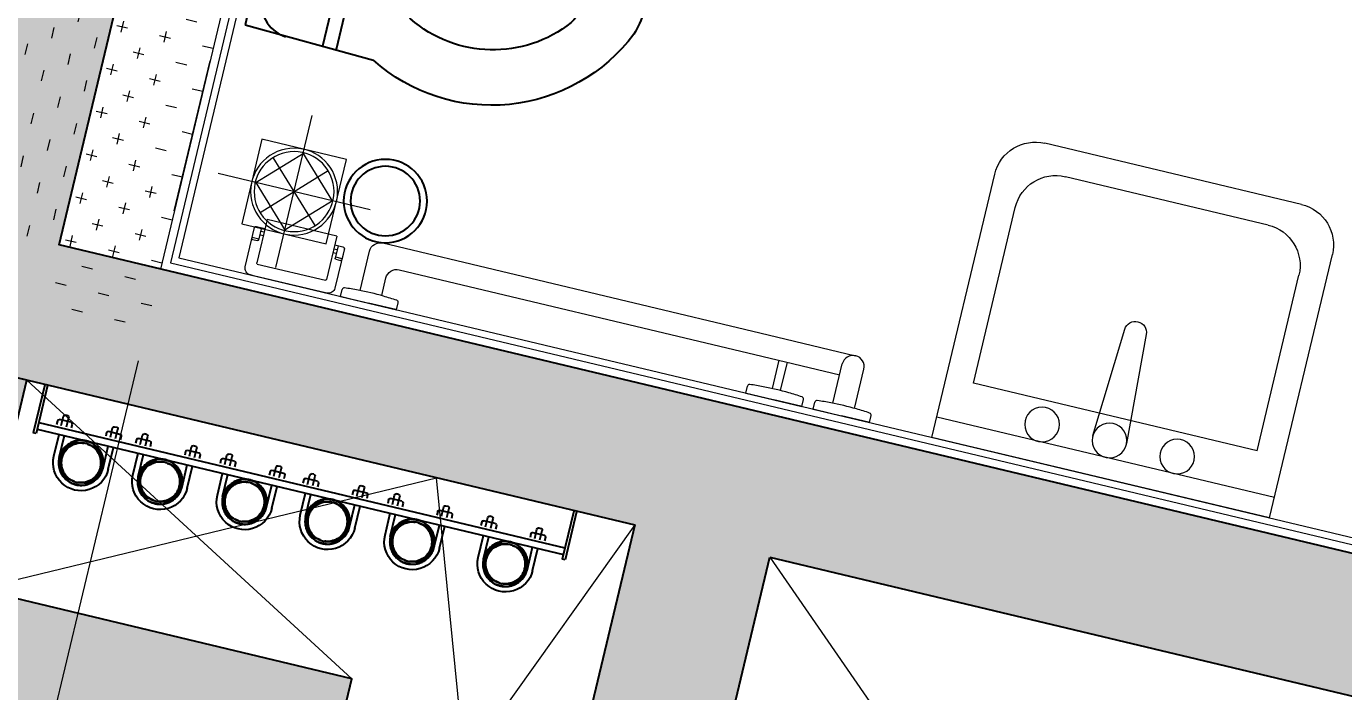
# Model space of a CAD drawing. Header units: millimetres. Extents: x 783817721 to 783927949, y 1443754877 to 1443839643.
# Drawn here: x 783836880 to 783838777, y 1443809832 to 1443810791 of the extents above; entities that cross this region are included whole.
import ezdxf

# ---------------------------------------------------------------- set-up
doc = ezdxf.new("R2010")
doc.units = ezdxf.units.MM
doc.header["$LTSCALE"] = 700
doc.header["$PDMODE"] = 32
doc.header["$PDSIZE"] = 0.35
doc.linetypes.add('CENTER2', pattern=[28.575000000000003, 19.05, -3.175, 3.175, -3.175])
doc.linetypes.add('HIDDEN', pattern=[9.524999999999999, 6.35, -3.175])
doc.layers.get('0').update_dxf_attribs({"linetype": 'CONTINUOUS'})
doc.layers.get('Defpoints').update_dxf_attribs({"linetype": 'CONTINUOUS'})
for name, color, linetype in [('A-COL', 31, 'CONTINUOUS'), ('A-DIM-GRID', 3, 'CONTINUOUS'), ('A-FLOR SUNK', 250, 'CONTINUOUS'), ('A-SERVICE', 254, 'HIDDEN'), ('A-SILL', 2, 'CONTINUOUS'), ('A-Title', 2, 'CONTINUOUS'), ('N-FIT', 9, 'CONTINUOUS'), ('PL-CLAMP', 31, 'CONTINUOUS')]:
    doc.layers.add(name, color=color, linetype=linetype)
for name, color, linetype, lineweight in [('A-CUTOUT BELOW', 8, 'HIDDEN', 5), ('A-GRID', 31, 'CENTER2', 5), ('A-INT-FIXTURE', 250, 'CONTINUOUS', 9)]:
    doc.layers.add(name, color=color, linetype=linetype, lineweight=lineweight)
doc.styles.add('ROMANS', font='romans.shx')
doc.dimstyles.new('A-DIM-GRID-100', dxfattribs={"dimscale": 100, "dimtxt": 3, "dimasz": 2.25, "dimexe": 0.18, "dimexo": 0, "dimgap": 0.75, "dimtad": 1, "dimdec": 0, "dimzin": 0, "dimdsep": 46, "dimtxsty": 'ROMANS', "dimblk": 'AR-DIM-ARROW', "dimcen": 2, "dimclrd": 256, "dimclre": 8, "dimclrt": 7, "dimaunit": 1, "dimadec": 0, "dimazin": 0, "dimtfac": 1, "dimtdec": 0, "dimtix": 1, "dimtofl": 0, "dimtmove": 2, "dimatfit": 3, "dimldrblk": 'AR-LED-ARROW', "dimfxl": 0.18, "dimtolj": 1, "dimtzin": 0, "dimlwd": -1, "dimlwe": -1, "dimarcsym": 0})

# ---------------------------------------------------------------- blocks, each defined once
blk = doc.blocks.new('FLR TRAP 5')
for p, q in [((-1.45448e-11, 112.5000000000145), (-1.45448e-11, -112.4999999999854)), ((-62.50000000001454, 62.50000000001454), (62.49999999998546, 62.50000000001454)), ((-62.50000000001454, -62.49999999998546), (-62.50000000001454, 62.50000000001454)), ((1.007608666419407, 57.57615116132364), (-57.57615116129453, -1.0076086663612)), ((-1.007608666332082, 57.57615116132364), (57.57615116132365, -1.0076086663612)), ((62.49999999998546, 62.50000000001454), (62.49999999998546, -62.49999999998546)), ((40.71872086507211, 40.71872086507209), (-40.71872086510119, -40.718720865043)), ((-40.71872086510119, 40.71872086507209), (40.71872086507211, -40.718720865043)), ((112.4999999999854, 1.45448e-11), (-112.5000000000145, -1.4559e-11)), ((-57.57615116129453, 1.007608666419393), (1.007608666419407, -57.57615116129455)), ((57.57615116132365, 1.007608666419393), (-1.007608666332082, -57.57615116129455)), ((62.49999999998546, -62.49999999998546), (-62.50000000001454, -62.49999999998546))]:
    blk.add_line(p, q)
for radius in [62.58496728986274, 57.58496728986274]:
    blk.add_circle((-1.45448e-11, 1.45448e-11), radius)
blk = doc.blocks.new('TPH 1 P')
for p, q in [((54.08000094297849, 0.0002394931115077), (-54.08000094297849, -0.0002394931115077)), ((-68.82904856504858, -9.833032253624763), (-68.82879247481281, -67.66083062279074)), ((-54.08000094297849, -0.0002394931115077), (-58.99636466504118, -0.0002612652214111)), ((-54.07963218413164, -83.2697650886447), (-54.07991766879961, -18.8044008182668)), ((-52.85083218129687, -17.57530444472365), (47.93462412151171, -17.57485811658705)), ((49.16400597975195, -83.26930787445315), (49.16372049506939, -18.80394360413345)), ((63.91303079444447, -68.28637623668043), (63.9127719313785, -9.832444406862463)), ((-68.82885506959967, -53.5262849218169), (-58.99612762540157, -53.5262413775971)), ((-67.59977774663814, -50.45355215251482), (-60.22523216350048, -50.45351949434995)), ((-58.99605414455976, -70.11896893966048), (-58.99613578994276, -51.68260498183816)), ((54.08031146346371, -70.11846818130732), (54.08022981808068, -51.68210422348501)), ((54.08023798262188, -53.52574061924395), (63.91296542681999, -53.52569707502414)), ((55.30931530558341, -50.45300784994186), (62.68386088872109, -50.452975191777)), ((63.91303079444091, -68.28637623668432), (63.91295726227879, -51.68206067926518)), ((-66.37059972769742, -70.11900159782533), (-54.07969042248254, -70.11894716755057)), ((-54.0797388112241, -59.19227457671229), (-58.99610253330133, -59.19229634882221)), ((-54.07971551459734, -64.45289219632548), (-58.99607923666002, -64.45291396843538)), ((49.16389935265947, -59.19181736257892), (54.08026307472215, -59.19179559046903)), ((49.16392264928624, -64.45243498219213), (54.0802863713489, -64.45241321008221)), ((49.16394774138648, -70.11848995341721), (61.45485704659328, -70.11843552314247)), ((49.16400597975195, -83.26930787445315), (-54.07963218413164, -83.2697650886447))]:
    blk.add_line(p, q)
for centre, radius, start, end in [((54.08004448718061, -9.83248795106715), 9.832727444275072, 0.0002537341905495, 90.00025373419057), ((-58.99632112083594, -9.8329887094049), 9.832727444275072, 90.00025373419057, 180.0002537341905), ((-52.85082673826938, -18.80439537521016), 1.229090930534384, 90.00025373419057, 180.0002537341905), ((47.93462956453917, -18.80394904713179), 1.229090930534384, 0.0002537341905495, 90.00025373419057), ((-67.59977230361066, -51.6826430830013), 1.229090930534384, 90.00025373419057, 180.0002537341905), ((-60.225226720473, -51.68261042483648), 1.229090930534384, 0.0002537341905495, 90.00025373419057), ((55.30932074861089, -51.68209878042839), 1.229090930534384, 90.00025373419057, 180.0002537341905), ((62.68386633174856, -51.68206612226353), 1.229090930534384, 0.0002537341905495, 90.00025373419057), ((-66.37061061375239, -67.66081973673573), 2.458181861068768, 180.0002537341905, 270.0002537341906), ((61.45484616053835, -67.6602536620978), 2.458181861068768, 270.0002537341906, 0.0002537341905495)]:
    blk.add_arc(centre, radius, start, end)
blk = doc.blocks.new('bia')
at = {"layer": 'N-FIT'}
for radius in [60.0760000024455, 50.0760000024455]:
    blk.add_circle((-13644341.22740025, -3898555.232979853, -1.11760232471e-05), radius, dxfattribs=at)
blk = doc.blocks.new('A$C5C4020F2')
for p, q in [((0.4999999769497663, 0.4399999885354191), (-2.305023372173309e-08, 0.4399999885354191)), ((-2.305023372173309e-08, 0.4399999885354191), (-2.305023372173309e-08, 0.04999998887069523)), ((0.4999999769497663, 0.4399999885354191), (0.4999999771825969, 0.04999998933635652)), ((0.4999999769497663, 0.4099999886238948), (-2.281740307807922e-08, 0.4099999885656871)), ((0.2250393715221435, 0.3835970719810575), (0.2340058374684304, 0.2240662515978329)), ((0.2659941166639328, 0.2240662515978329), (0.2749605823773891, 0.3835970720974728)), ((0.03999997675418854, 0.3499999885098077), (0.03999997698701918, 0.08999998873332515)), ((0.459999977145344, 0.3499999885680154), (0.03999997675418854, 0.3499999885098077)), ((0.459999977145344, 0.3499999885680154), (0.459999977145344, 0.0899999892571941)), ((0.3999999770894647, 0.02999998879386112), (0.09999997704289854, 0.02999998873565346)), ((0.4399999768938869, -0.01000001124339178), (0.05999997723847628, -0.01000001118518412))]:
    blk.add_line(p, q)
for centre in [(0.1499999770894647, 0.384999988542404), (0.2499999771825969, 0.3849999886006117), (0.3499999770428985, 0.384999988542404)]:
    blk.add_circle(centre, 0.025)
for centre, radius, start, end in [((0.2499999771825969, 0.224965205823537), 0.01601938277101037, 183.2169383673981, 356.7830616326019), ((0.09999997704289854, 0.08999998884974048), 0.06, 180, 270), ((0.3999999770894647, 0.08999998873332515), 0.06, 270, 0), ((0.05999997700564563, 0.04999998869607225), 0.06, 180, 270), ((0.4399999771267176, 0.04999998881248757), 0.06, 270, 0)]:
    blk.add_arc(centre, radius, start, end)
blk = doc.blocks.new('A$C2A3E6FD7')
at = {"layer": 'N-FIT'}
for p, q in [((16.45951801538467, 473.8377225399017), (208.2607602477074, 480.4215734004974)), ((132.1859124302864, 477.6385636329651), (132.1859124898911, 167.1797380447388)), ((152.1859125494957, 477.6385636329651), (152.1859124302864, 167.1797385215759)), ((16.45951801538467, 473.8377225399017), (16.45951795578003, 170.9805796146393)), ((13.16759252548218, 424.4588403701782), (16.45951807498932, 427.7507660388947)), ((29.62721991539001, 424.4588403701782), (29.62721991539001, 220.3594615459442)), ((13.16759258508682, 398.1234366893768), (16.45951807498932, 394.8315110206604)), ((13.16759252548218, 246.6948652267456), (16.45951795578003, 249.9867906570435)), ((13.16759258508682, 220.3594615459442), (16.45951801538467, 217.0675361156464)), ((16.45951795578003, 170.9805796146393), (208.2607602477074, 164.3967287540436))]:
    blk.add_line(p, q, dxfattribs=at)
blk.add_lwpolyline([(208.2607602477074, 480.4215734004974, -0.4398950549794295), (564.0762023925781, 356.7621836662292, -0.1771558750874964), (564.0762023925781, 288.0561184883118, -0.4398950549533925), (208.2607602477074, 164.3967287540436)], format="xyb", dxfattribs=at)
for points in [[(13.16759258508682, 398.1234366893768), (-0.0001093745231628418, 398.1234364509583), (-0.0001093149185180664, 424.4588403701782), (13.16759252548218, 424.4588403701782), (13.16759258508682, 398.1234366893768)], [(13.16759252548218, 246.6948652267456), (-0.0001091957092285156, 246.6948652267456), (-0.0001093149185180664, 220.3594617843628), (13.16759258508682, 220.3594615459442), (13.16759252548218, 246.6948652267456)]]:
    blk.add_lwpolyline(points, dxfattribs=at)
blk.add_lwpolyline([(246.3563897013664, 410.1342914104462, -0.3627346593075068), (472.7020581960678, 361.4499957561493, -0.3047643552402808), (472.7020581364632, 283.3683061599731, -0.3627346594039966), (246.3563896417618, 234.6840102672577, -0.4758569126885911)], format="xyb", close=True, dxfattribs=at)
blk.add_lwpolyline([(16.45951801538467, 297.224732875824), (1.546336233615875, 297.224732875824), (1.546336233615875, 347.593569278717), (16.45951801538467, 347.5935690402985)], close=True, dxfattribs=at)
for centre, start, end in [((82.55343532562256, 424.4588403701782), 95.63111658381072, 180), ((82.55343532562256, 220.3594615459442), 180, 264.3688868143386)]:
    blk.add_arc(centre, 52.92621545116766, start, end, dxfattribs=at)
blk = doc.blocks.new('125')
at = {"layer": 'A-INT-FIXTURE'}
h = blk.add_hatch(dxfattribs=at)
h.set_pattern_fill('CROSS', color=256, scale=4.999999999999986, angle=-76.58260267792814)
h.set_pattern_definition([(270.0000003641322, (252730.5576705337, 201060.6250221729), (31.75000020178097, -31.74999979821891), [15.87499999999999, -47.6249999999999]), (3.641323419277758e-07, (252722.6201682687, 201052.687520504), (31.74999979821891, 31.75000020178097), [15.87499999999996, -47.62499999999985])])
h.paths.add_polyline_path([(278215.2132004499, -2226.246156930923), (278215.2132014036, -3926.243677854538), (278065.2131637335, -3926.243676424026), (278065.2131616473, -2226.246157169342)])
for p, q in [((279202.1263828278, -3889.402178049088), (279202.1263830662, -3831.234443902969)), ((279234.1263830662, -3889.43244934082), (279234.1263831258, -3831.234444141388)), ((279112.1297927499, -3847.243715763092), (279112.1297923923, -3889.160625457764)), ((279124.1297924519, -3847.243716001511), (279124.1297923326, -3889.171971797943)), ((278476.6263862252, -3904.243717193604), (278476.6263866425, -3893.938914060593)), ((278476.6263862252, -3904.243717193604), (278476.6263866425, -3893.938914060593)), ((278476.6263862252, -3904.243717193604), (278559.6263798475, -3904.243719100952)), ((278477.8916298747, -3904.243717670441), (278518.1263834238, -3904.243719100952)), ((278558.361136198, -3904.243717908859), (278518.1263834238, -3904.243719100952)), ((278559.6263798475, -3904.243719100952), (278559.6263800263, -3893.938913822174)), ((278559.6263798475, -3904.243719100952), (278559.6263800263, -3893.938913822174)), ((279076.6297961473, -3904.243716955185), (279076.6297954321, -3893.938913106918)), ((279076.6297961473, -3904.243716955185), (279076.6297954321, -3893.938913106918)), ((279076.6297961473, -3904.243716955185), (279159.6297883391, -3904.243716478348)), ((279077.8950397968, -3904.243717193604), (279118.1297926307, -3904.243716716766)), ((279158.3645455241, -3904.243716955185), (279118.1297926307, -3904.243716716766)), ((279159.6297883391, -3904.243716478348), (279159.6297890544, -3893.938912630081)), ((279159.6297883391, -3904.243716478348), (279159.6297890544, -3893.938912630081)), ((279176.626386404, -3904.243717193604), (279176.6263863444, -3893.938912153244)), ((279176.626386404, -3904.243717193604), (279176.6263863444, -3893.938912153244)), ((279176.626386404, -3904.243717193604), (279259.6263793707, -3904.243717432022)), ((279177.8916299343, -3904.243715524673), (279218.1263824105, -3904.243716955185)), ((279258.3611358404, -3904.243715524673), (279218.1263824105, -3904.243716955185)), ((279259.6263793707, -3904.243717432022), (279259.6263794303, -3893.938911914825)), ((279259.6263793707, -3904.243717432022), (279259.6263794303, -3893.938911914825))]:
    blk.add_line(p, q, dxfattribs=at)
blk.add_lwpolyline([(278215.2132004499, -2226.246156930923), (278215.2132014036, -3926.243677854538), (278065.2131637335, -3926.243676424026), (278065.2131616473, -2226.246157169342)], close=True, dxfattribs=at)
for points in [[(280253.4196225405, -2325.771245718002), (280253.4196223021, -2238.243692398071), (278227.2132008672, -2238.246142625809), (278227.2132022977, -3914.243677139282), (280253.4196839929, -3914.243599176407), (280253.4196642637, -3426.246070384979)], [(280243.4196224213, -2325.771246194839), (280243.4196223617, -2248.243705272675), (278237.2132006884, -2248.24613070488), (278237.2132020593, -3904.243676185608), (280243.4196839333, -3904.243598937988), (280243.4196645021, -3426.246072769165)]]:
    blk.add_lwpolyline(points, dxfattribs=at)
for points in [[(278502.1263836026, -3889.402180194855), (278502.1263846755, -3831.233200311661, -0.4142158446849772), (278518.1265097857, -3815.233200311661), (279076.2571491003, -3815.237537145615), (279217.9152034521, -3815.235844373703)], [(278534.1263836622, -3889.432453155518), (278534.1263843775, -3863.232881546021, -0.4142161577987415), (278550.1265256405, -3847.232881546021), (279076.2569000721, -3847.237537145615), (279202.1263827085, -3847.236278533936)]]:
    blk.add_lwpolyline(points, format="xyb", dxfattribs=at)
for centre, radius, start, end in [((279218.1263825297, -3831.234442949295), 16.00000000000002, 0, 180), ((278479.6629719138, -3893.938914299011), 3.036585120393728, 95.2896922833966, 180), ((278479.6629719138, -3893.938914299011), 3.036585120393728, 95.2896922833966, 180), ((278518.1263830066, -4309.374782562256), 420.2492342527931, 92.59265437783415, 95.2896922833966), ((278518.1263830066, -4309.374782562256), 420.2492342527931, 92.59265437783415, 95.2896922833966), ((278517.7119525075, -4327.51199555397), 438.3869532006069, 87.47983784196329, 92.43110192096366), ((278522.6020402312, -4254.206819057465), 364.9041398707064, 84.61148345460839, 87.7405580996022), ((278556.5897948146, -3893.938913822174), 3.036585120393728, 0, 84.71032131880567), ((278556.5897948146, -3893.938913822174), 3.036585120393728, 0, 84.71032131880567), ((279079.6663805842, -3893.938912630081), 3.036585120393728, 95.2896922833966, 180), ((279079.6663805842, -3893.938912630081), 3.036585120393728, 95.2896922833966, 180), ((279118.1297920942, -4309.374781131744), 420.2492342527931, 92.59265437783415, 95.2896922833966), ((279118.1297920942, -4309.374781131744), 420.2492342527931, 92.59265437783415, 95.2896922833966), ((279117.7153609991, -4327.511994600296), 438.3869532006069, 87.47983784196329, 92.43110192096366), ((279122.6054496169, -4254.206817865372), 364.9041398707064, 84.61148345460839, 87.7405580996022), ((279156.5932038426, -3893.938912153244), 3.036585120393728, 0, 84.71032131880567), ((279156.5932038426, -3893.938912153244), 3.036585120393728, 0, 84.71032131880567), ((279179.6629713774, -3893.938912630081), 3.036585120393728, 95.2896922833966, 180), ((279179.6629713774, -3893.938912630081), 3.036585120393728, 95.2896922833966, 180), ((279218.1263828874, -4309.374779939651), 420.2492342527931, 92.59265437783415, 95.2896922833966), ((279218.1263828874, -4309.374779939651), 420.2492342527931, 92.59265437783415, 95.2896922833966), ((279217.7119516134, -4327.511994123459), 438.3869532006069, 87.47983784196329, 92.43110192096366), ((279222.6020402312, -4254.206817388535), 364.9041398707064, 84.61148345460839, 87.7405580996022), ((279256.5897946954, -3893.938913822174), 3.036585120393728, 0, 84.71032131880567), ((279256.5897946954, -3893.938913822174), 3.036585120393728, 0, 84.71032131880567)]:
    blk.add_arc(centre, radius, start, end, dxfattribs=at)
blk.add_blockref('A$C2A3E6FD7', (278235.6668653488, -3726.652892351151), dxfattribs=at)
at = {"layer": 'A-INT-FIXTURE', "xscale": -1000.000000000001, "yscale": 1000.000000000002, "zscale": 999.999999999999, "rotation": 180.0000000465622}
blk.add_blockref('A$C5C4020F2', (279352.1259203553, -3464.24372959137), dxfattribs=at)
at = {"layer": 'A-INT-FIXTURE', "xscale": -1}
for name, p, rotation in [('FLR TRAP 5', (278376.6194860339, -3772.848013162613, -3.615503378466571e-05), 179.9999999999996), ('bia', (4177062.817933142, 13640585.57899666, 1.117602324707687e-05), 270.0000000465624)]:
    blk.add_blockref(name, p, dxfattribs=dict(at, rotation=rotation))
at = {"layer": 'A-INT-FIXTURE', "extrusion": (3.851889276133244e-34, 1.540743955509789e-33, -1), "zscale": -0.9999999999999996, "rotation": 180.0016780717944}
blk.add_blockref('TPH 1 P', (-278402.1382974386, -3904.243711233139), dxfattribs=at)
blk = doc.blocks.new('col-2 -15')
at = {"layer": 'A-COL', "ltscale": 0.1}
h = blk.add_hatch(color=250, dxfattribs=at)
h.dxf.hatch_style = 1
h.paths.add_polyline_path([(10850.40703094006, 21099.8903067112), (9649.999994933605, 21099.89030504227), (9649.99999409914, 22000.00000023842), (10849.99999386072, 22000.00000071526), (10849.99999350309, 22200.00000095367), (8549.999993562698, 22200), (8549.999993562698, 22550), (8349.999993503094, 22549.99999976158), (8349.999993383884, 21999.99999976158), (9449.99999397993, 22000), (9449.999994039536, 22000.00000023842), (9449.999993741512, 22000.00000047684), (9449.999995350838, 19549.99999904633), (9649.999996066093, 19550.00000095367), (9649.99999499321, 20899.89030623436), (10850.40703111887, 20899.89030575752)])
blk.add_line((9649.999994933605, 21099.89030504227), (9649.99999409914, 22000.00000023842), dxfattribs=at)
for points in [[(9649.99999409914, 22000.00000023842), (10849.99999386072, 22000.00000071526), (10849.99999350309, 22200.00000095367), (8549.999993562698, 22200), (8549.999993562698, 22550), (8349.999993503094, 22549.99999976158), (8349.999993383884, 21999.99999976158), (9449.99999397993, 22000)], [(9449.999994039536, 22000.00000023842), (9449.999993741512, 22000.00000047684), (9449.999995350838, 19549.99999904633), (9649.999995946884, 19550.00000095367)], [(9449.999994039536, 22000.00000023842), (9449.999995529652, 19549.99999880791), (9649.999996125698, 19550.00000071526)]]:
    blk.add_lwpolyline(points, dxfattribs=at)
at = {"layer": 'A-GRID', "color": 1, "ltscale": 0.1}
blk.add_line((8699.999999940395, -5272.462513685226), (8700.000000536442, 48139.09744930267), dxfattribs=at)
blk = doc.blocks.new('AR-DIM-ARROW')
for p, q in [((0, -0.5), (0, 0.5)), ((-1, 0), (0, 0))]:
    blk.add_line(p, q)
at = {"color": 6}
blk.add_line((-0.3535533905933335, -0.3535533905933335), (0.3535533905933335, 0.3535533905933335), dxfattribs=at)
blk = doc.blocks.new('*D98')
at = {"layer": 'A-DIM-GRID', "color": 8, "transparency": 16777216}
for p, q in [((783842163.9411302, 1443831689.779889), (783830343.2802594, 1443834509.65203)), ((783832014.7721014, 1443788259.414753), (783819994.1495955, 1443791126.988647))]:
    blk.add_line(p, q, dxfattribs=at)
at = {"layer": 'A-DIM-GRID', "transparency": 16777216}
blk.add_line((783830308.5792177, 1443834286.616522), (783820063.8680339, 1443791341.670597), dxfattribs=at)
at = {"layer": 'Defpoints', "color": 0, "transparency": 16777216}
for p in [(783842163.9411302, 1443831689.779889), (783820011.6582937, 1443791122.811868), (783832014.7721014, 1443788259.414753)]:
    blk.add_point(p, dxfattribs=at)
at = {"layer": 'A-DIM-GRID', "transparency": 16777216, "xscale": 225, "yscale": 225, "zscale": 225}
for p, rotation in [((783830360.7889577, 1443834505.475251), 76.58260137386257), ((783820011.6582937, 1443791122.811868), 256.5826013738626)]:
    blk.add_blockref('AR-DIM-ARROW', p, dxfattribs=dict(at, rotation=rotation))
at = {"layer": 'A-DIM-GRID', "color": 7, "transparency": 16777216, "insert": (783824967.3648973, 1443812866.3533), "char_height": 300, "attachment_point": 5, "rotation": 76.5826013738626, "style": 'ROMANS'}
blk.add_mtext('\\A1;44600', dxfattribs=at)
blk = doc.blocks.new('AR-LED-ARROW')
for p, q in [((-0.3535533905933335, 0.3535533905933335), (-0.3818376618407981, 0.3252691193458723)), ((0, 0), (-0.3535533905933335, 0.3535533905933335)), ((0, 0), (-0.3818376618407981, 0.3252691193458723)), ((0, 0), (-1, 0)), ((0, 0), (-0.3818376618407981, -0.3252691193458723)), ((0, 0), (-0.3535533905933335, -0.3535533905933335)), ((-0.3535533905933335, -0.3535533905933335), (-0.3818376618407981, -0.3252691193458723))]:
    blk.add_line(p, q)
blk = doc.blocks.new('*D99')
at = {"layer": 'A-DIM-GRID', "color": 8, "transparency": 16777216}
for p, q in [((783830850.3232619, 1443824219.385974), (783834035.6101902, 1443837571.835761)), ((783922822.1838353, 1443802938.892019), (783925858.5459169, 1443815667.061613))]:
    blk.add_line(p, q, dxfattribs=at)
at = {"layer": 'A-DIM-GRID', "transparency": 16777216}
blk.add_line((783834250.2921414, 1443837502.117328), (783925635.5104083, 1443815701.762649), dxfattribs=at)
at = {"layer": 'Defpoints', "color": 0, "transparency": 16777216}
for p in [(783830850.3232619, 1443824219.385974), (783925854.3691382, 1443815649.552914), (783922822.1838353, 1443802938.892019)]:
    blk.add_point(p, dxfattribs=at)
at = {"layer": 'A-DIM-GRID', "transparency": 16777216, "xscale": 225, "yscale": 225, "zscale": 225}
for p, rotation in [((783834031.4334115, 1443837554.327062), 166.5826029587621), ((783925854.3691382, 1443815649.552914), 346.5826029587622)]:
    blk.add_blockref('AR-DIM-ARROW', p, dxfattribs=dict(at, rotation=rotation))
at = {"layer": 'A-DIM-GRID', "color": 7, "transparency": 16777216, "insert": (783879995.1110089, 1443826820.798718), "char_height": 300, "attachment_point": 5, "rotation": 346.5826029587621, "style": 'ROMANS'}
blk.add_mtext('\\A1;94400', dxfattribs=at)
blk = doc.blocks.new('*U452')
at = {"color": 250, "linetype": 'Continuous'}
for p, q in [((-21.65063509414529, 12.5), (-20.0252404226787, 14.82130416022426)), ((-20.0252404226787, 14.82130416022426), (-19.15111107750878, 16.06969024216348)), ((-19.15111107750878, 16.06969024216348), (-17.66442231950698, 17.55637900016527)), ((-16.25819617838884, 14.82130416022426), (-18.01116370929047, 12.5)), ((-17.66442231950698, 17.55637900016527), (-16.0696902416978, 19.15111107797444)), ((-14.88878188071935, 16.06969024216348), (-16.25819617838884, 14.82130416022426)), ((-16.0696902416978, 19.15111107797444), (-15.29494660894008, 19.69359240981138)), ((-15.29494660894008, 19.69359240981138), (-13.20046510172812, 21.16016414980203)), ((-13.25796199987798, 17.55637900016527), (-14.88878188071935, 16.06969024216348)), ((-10.68238126020549, 19.15111107797444), (-13.25796199987798, 17.55637900016527)), ((-13.20046510172812, 21.16016414980203), (-12.49999999953433, 21.65063509461096)), ((-12.49999999953433, 21.65063509461096), (-11.95204248819774, 21.90615187849076)), ((-11.95204248819774, 21.90615187849076), (-8.550503582676045, 23.4923155196477)), ((-9.806243826618182, 19.69359240981138), (-10.68238126020549, 19.15111107797444)), ((-6.020585781120161, 21.16016414980203), (-9.806243826618182, 19.69359240981138)), ((-8.550503582676045, 23.4923155196477), (-4.341204441207588, 24.62019382530519)), ((-3.396797971211404, 21.65063509461096), (-6.020585781120161, 21.16016414980203)), ((-4.341204441207588, 24.62019382530519), (4.656675e-10, 25)), ((-2.029903907726982, 21.90615187849076), (-3.396797971211404, 21.65063509461096)), ((4.656675e-10, 25), (4.341204442138963, 24.62019382530519)), ((3.396797972142723, 21.65063509461096), (2.029903908658303, 21.90615187849076)), ((6.020585782051481, 21.16016414980203), (3.396797972142723, 21.65063509461096)), ((4.341204442138937, 24.62019382530519), (8.550503583607394, 23.4923155196477)), ((9.806243827549505, 19.69359240981138), (6.020585782051481, 21.16016414980203)), ((8.550503583607393, 23.4923155196477), (11.95204248912907, 21.90615187849076)), ((10.68238126113681, 19.15111107797444), (9.806243827549505, 19.69359240981138)), ((13.25796200080931, 17.55637900016527), (10.68238126113681, 19.15111107797444)), ((11.95204248912907, 21.90615187849076), (12.50000000046566, 21.65063509461096)), ((12.50000000046566, 21.65063509461096), (13.20046510265946, 21.16016414980203)), ((13.20046510265946, 21.16016414980203), (15.29494660987142, 19.69359240981138)), ((14.88878188165068, 16.06969024216348), (13.25796200080931, 17.55637900016527)), ((16.25819617932016, 14.82130416022426), (14.88878188165068, 16.06969024216348)), ((15.29494660987142, 19.69359240981138), (16.06969024262914, 19.15111107797444)), ((16.06969024262914, 19.15111107797444), (17.66442232043832, 17.55637900016527)), ((18.0111637102218, 12.5), (16.25819617932016, 14.82130416022426)), ((17.66442232043832, 17.55637900016527), (19.15111107844011, 16.06969024216348)), ((19.15111107844011, 16.06969024216348), (20.02524042361004, 14.82130416022426)), ((20.02524042361004, 14.82130416022426), (21.65063509507664, 12.5)), ((-24.99999999953434, -2.7e-15), (-24.64632800531362, 4.042489391964545)), ((-24.64632800531362, 4.042489391964545), (-24.62019382483952, 4.341204441673256)), ((-24.62019382483953, 4.341204441673256), (-23.65393896916322, 7.947316656117362)), ((-23.65393896916322, 7.947316656117362), (-23.49231551918203, 8.550503583141717)), ((-23.49231551918203, 8.550503583141717), (-22.07893514200895, 11.58150758330182)), ((-22.07893514200895, 11.58150758330182), (-21.65063509414529, 12.5)), ((-21.62540819258018, 4.042489391964545), (-21.99999999953433, -2.7e-15)), ((-21.54041643314533, 4.341204441673256), (-21.62540819258018, 4.042489391964545)), ((-20.51438904643017, 7.947316656117362), (-21.54041643314533, 4.341204441673256)), ((-20.21403764498838, 8.550503583141717), (-20.51438904643017, 7.947316656117362)), ((-18.70477698558585, 11.58150758330182), (-20.21403764498838, 8.550503583141717)), ((-18.01116370929047, 12.5), (-18.70477698558585, 11.58150758330182)), ((18.70477698651718, 11.58150758330182), (18.0111637102218, 12.5)), ((20.21403764591971, 8.550503583141717), (18.70477698651718, 11.58150758330182)), ((20.5143890473615, 7.947316656117362), (20.21403764591971, 8.550503583141717)), ((21.54041643407666, 4.341204441673256), (20.5143890473615, 7.947316656117362)), ((21.62540819351151, 4.042489391964545), (21.54041643407666, 4.341204441673256)), ((22.00000000046566, -2.7e-15), (21.62540819351151, 4.042489391964545)), ((21.65063509507664, 12.5), (22.07893514294028, 11.58150758330182)), ((22.07893514294028, 11.58150758330182), (23.49231552011337, 8.550503583141717)), ((23.49231552011337, 8.550503583141717), (23.65393897009456, 7.947316656117362)), ((23.65393897009456, 7.947316656117362), (24.62019382577086, 4.341204441673256)), ((24.62019382577086, 4.341204441673256), (24.64632800624496, 4.042489391964545)), ((24.64632800624496, 4.042489391964545), (25.00000000046566, -2.7e-15)), ((-24.64632800531364, -4.042489391964549), (-24.99999999953434, -2.7e-15)), ((-24.62019382483954, -4.341204441673265), (-24.64632800531364, -4.042489391964549)), ((-23.65393896916323, -7.947316656117367), (-24.62019382483954, -4.341204441673265)), ((-23.49231551918204, -8.550503583141722), (-23.65393896916323, -7.947316656117367)), ((-22.07893514200895, -11.58150758330183), (-23.49231551918204, -8.550503583141722)), ((-21.6506350941453, -12.5), (-22.07893514200895, -11.58150758330183)), ((-21.99999999953433, -2.7e-15), (-21.62540819258019, -4.042489391964549)), ((-20.02524042267872, -14.82130416022426), (-21.6506350941453, -12.5)), ((-21.62540819258019, -4.042489391964549), (-21.54041643314533, -4.341204441673265)), ((-21.54041643314533, -4.341204441673265), (-20.51438904643017, -7.947316656117367)), ((-20.51438904643017, -7.947316656117367), (-20.21403764498838, -8.550503583141722)), ((-20.21403764498838, -8.550503583141722), (-18.70477698558585, -11.58150758330183)), ((-18.70477698558585, -11.58150758330183), (-18.01116370929047, -12.5)), ((-18.01116370929047, -12.5), (-16.25819617838884, -14.82130416022426)), ((16.25819617932014, -14.82130416022426), (18.01116371022178, -12.5)), ((18.01116371022178, -12.5), (18.70477698651717, -11.58150758330183)), ((18.70477698651717, -11.58150758330183), (20.2140376459197, -8.550503583141722)), ((21.65063509507661, -12.5), (20.02524042361002, -14.82130416022426)), ((20.2140376459197, -8.550503583141722), (20.51438904736149, -7.947316656117367)), ((20.51438904736149, -7.947316656117367), (21.54041643407664, -4.341204441673265)), ((21.54041643407664, -4.341204441673265), (21.6254081935115, -4.042489391964549)), ((21.6254081935115, -4.042489391964549), (22.00000000046566, -2.7e-15)), ((22.07893514294026, -11.58150758330183), (21.65063509507661, -12.5)), ((23.49231552011335, -8.550503583141722), (22.07893514294026, -11.58150758330183)), ((23.65393897009453, -7.947316656117367), (23.49231552011335, -8.550503583141722)), ((24.62019382577084, -4.341204441673265), (23.65393897009453, -7.947316656117367)), ((24.64632800624494, -4.042489391964549), (24.62019382577084, -4.341204441673265)), ((25.00000000046566, -2.7e-15), (24.64632800624494, -4.042489391964549)), ((-19.15111107750879, -16.06969024216348), (-20.02524042267872, -14.82130416022426)), ((-17.664422319507, -17.55637900016527), (-19.15111107750879, -16.06969024216348)), ((-16.06969024169782, -19.15111107797444), (-17.664422319507, -17.55637900016527)), ((-16.25819617838884, -14.82130416022426), (-14.88878188071935, -16.06969024216348)), ((-15.29494660894011, -19.69359240981136), (-16.06969024169782, -19.15111107797444)), ((-13.20046510172814, -21.16016414980202), (-15.29494660894011, -19.69359240981136)), ((-14.88878188071935, -16.06969024216348), (-13.25796199987798, -17.55637900016527)), ((-13.25796199987798, -17.55637900016527), (-10.68238126020548, -19.15111107797444)), ((-12.49999999953434, -21.65063509461096), (-13.20046510172814, -21.16016414980202)), ((-11.95204248819776, -21.90615187849076), (-12.49999999953434, -21.65063509461096)), ((-8.550503582676061, -23.4923155196477), (-11.95204248819776, -21.90615187849076)), ((-10.68238126020548, -19.15111107797444), (-9.806243826618175, -19.69359240981136)), ((-9.806243826618175, -19.69359240981136), (-6.020585781120152, -21.16016414980202)), ((-4.341204441207601, -24.6201938253052), (-8.550503582676061, -23.4923155196477)), ((-6.020585781120152, -21.16016414980202), (-3.396797971211376, -21.65063509461096)), ((4.656551e-10, -25), (-4.341204441207601, -24.6201938253052)), ((-3.396797971211376, -21.65063509461096), (-2.029903907726974, -21.90615187849076)), ((4.341204442138871, -24.6201938253052), (4.656551e-10, -25)), ((2.02990390865831, -21.90615187849076), (3.396797972142703, -21.65063509461096)), ((3.396797972142703, -21.65063509461096), (6.020585782051473, -21.16016414980202)), ((8.550503583607357, -23.4923155196477), (4.341204442138899, -24.6201938253052)), ((6.020585782051481, -21.16016414980202), (9.806243827549501, -19.69359240981136)), ((11.95204248912907, -21.90615187849076), (8.550503583607362, -23.4923155196477)), ((9.806243827549501, -19.69359240981136), (10.6823812611368, -19.15111107797444)), ((10.6823812611368, -19.15111107797444), (13.25796200080929, -17.55637900016527)), ((12.50000000046565, -21.65063509461096), (11.95204248912907, -21.90615187849076)), ((13.20046510265945, -21.16016414980202), (12.50000000046565, -21.65063509461096)), ((15.29494660987141, -19.69359240981136), (13.20046510265945, -21.16016414980202)), ((13.2579620008093, -17.55637900016527), (14.88878188165067, -16.06969024216348)), ((14.88878188165067, -16.06969024216348), (16.25819617932014, -14.82130416022426)), ((16.06969024262912, -19.15111107797444), (15.29494660987141, -19.69359240981136)), ((17.6644223204383, -17.55637900016527), (16.06969024262912, -19.15111107797444)), ((19.15111107844009, -16.06969024216348), (17.6644223204383, -17.55637900016527)), ((20.02524042361002, -14.82130416022426), (19.15111107844009, -16.06969024216348))]:
    blk.add_line(p, q, dxfattribs=at)
at = {"color": 250, "linetype": 'Continuous', "extrusion": (0, 0, -1)}
for points in [[(20.0252404226787, 14.82130416022426), (18.01116370929047, 12.5), (21.65063509414529, 12.5)], [(19.15111107750878, 16.06969024216348), (16.25819617838884, 14.82130416022426), (20.0252404226787, 14.82130416022426)], [(20.0252404226787, 14.82130416022426), (16.25819617838884, 14.82130416022426), (18.01116370929047, 12.5)], [(17.66442231950698, 17.55637900016527), (14.88878188071935, 16.06969024216348), (19.15111107750878, 16.06969024216348)], [(19.15111107750878, 16.06969024216348), (14.88878188071935, 16.06969024216348), (16.25819617838884, 14.82130416022426)], [(16.0696902416978, 19.15111107797444), (13.25796199987798, 17.55637900016527), (17.66442231950698, 17.55637900016527)], [(17.66442231950698, 17.55637900016527), (13.25796199987798, 17.55637900016527), (14.88878188071935, 16.06969024216348)], [(15.29494660894008, 19.69359240981138), (10.68238126020549, 19.15111107797444), (16.0696902416978, 19.15111107797444)], [(16.0696902416978, 19.15111107797444), (10.68238126020549, 19.15111107797444), (13.25796199987798, 17.55637900016527)], [(13.20046510172812, 21.16016414980203), (9.806243826618182, 19.69359240981138), (15.29494660894008, 19.69359240981138)], [(15.29494660894008, 19.69359240981138), (9.806243826618182, 19.69359240981138), (10.68238126020549, 19.15111107797444)], [(12.49999999953433, 21.65063509461096), (6.020585781120161, 21.16016414980203), (13.20046510172812, 21.16016414980203)], [(13.20046510172812, 21.16016414980203), (6.020585781120161, 21.16016414980203), (9.806243826618182, 19.69359240981138)], [(11.95204248819774, 21.90615187849076), (3.396797971211404, 21.65063509461096), (12.49999999953433, 21.65063509461096)], [(12.49999999953433, 21.65063509461096), (3.396797971211404, 21.65063509461096), (6.020585781120161, 21.16016414980203)], [(8.550503582676045, 23.4923155196477), (-11.95204248912907, 21.90615187849076), (11.95204248819774, 21.90615187849076)], [(11.95204248819774, 21.90615187849076), (2.029903907726982, 21.90615187849076), (3.396797971211404, 21.65063509461096)], [(4.341204441207588, 24.62019382530519), (-8.550503583607394, 23.4923155196477), (8.550503582676045, 23.4923155196477)], [(8.550503582676045, 23.4923155196477), (-8.550503583607393, 23.4923155196477), (-11.95204248912907, 21.90615187849076)], [(-4.656675e-10, 25), (-4.341204442138963, 24.62019382530519), (4.341204441207588, 24.62019382530519)], [(4.341204441207588, 24.62019382530519), (-4.341204442138937, 24.62019382530519), (-8.550503583607394, 23.4923155196477)], [(-2.029903908658303, 21.90615187849076), (-12.50000000046566, 21.65063509461096), (-3.396797972142723, 21.65063509461096)], [(-2.029903908658303, 21.90615187849076), (-11.95204248912907, 21.90615187849076), (-12.50000000046566, 21.65063509461096)], [(-3.396797972142723, 21.65063509461096), (-13.20046510265946, 21.16016414980203), (-6.020585782051481, 21.16016414980203)], [(-3.396797972142723, 21.65063509461096), (-12.50000000046566, 21.65063509461096), (-13.20046510265946, 21.16016414980203)], [(-6.020585782051481, 21.16016414980203), (-15.29494660987142, 19.69359240981138), (-9.806243827549505, 19.69359240981138)], [(-6.020585782051481, 21.16016414980203), (-13.20046510265946, 21.16016414980203), (-15.29494660987142, 19.69359240981138)], [(-9.806243827549505, 19.69359240981138), (-16.06969024262914, 19.15111107797444), (-10.68238126113681, 19.15111107797444)], [(-9.806243827549505, 19.69359240981138), (-15.29494660987142, 19.69359240981138), (-16.06969024262914, 19.15111107797444)], [(-10.68238126113681, 19.15111107797444), (-17.66442232043832, 17.55637900016527), (-13.25796200080931, 17.55637900016527)], [(-10.68238126113681, 19.15111107797444), (-16.06969024262914, 19.15111107797444), (-17.66442232043832, 17.55637900016527)], [(-13.25796200080931, 17.55637900016527), (-19.15111107844011, 16.06969024216348), (-14.88878188165068, 16.06969024216348)], [(-13.25796200080931, 17.55637900016527), (-17.66442232043832, 17.55637900016527), (-19.15111107844011, 16.06969024216348)], [(-14.88878188165068, 16.06969024216348), (-20.02524042361004, 14.82130416022426), (-16.25819617932016, 14.82130416022426)], [(-14.88878188165068, 16.06969024216348), (-19.15111107844011, 16.06969024216348), (-20.02524042361004, 14.82130416022426)], [(-16.25819617932016, 14.82130416022426), (-21.65063509507664, 12.5), (-18.0111637102218, 12.5)], [(-16.25819617932016, 14.82130416022426), (-20.02524042361004, 14.82130416022426), (-21.65063509507664, 12.5)], [(24.64632800531362, 4.042489391964545), (21.99999999953433, -2.7e-15), (24.99999999953434, -2.7e-15)], [(24.62019382483952, 4.341204441673256), (21.62540819258018, 4.042489391964545), (24.64632800531362, 4.042489391964545)], [(24.64632800531362, 4.042489391964545), (21.62540819258018, 4.042489391964545), (21.99999999953433, -2.7e-15)], [(23.65393896916322, 7.947316656117362), (21.54041643314533, 4.341204441673256), (24.62019382483953, 4.341204441673256)], [(24.62019382483952, 4.341204441673256), (21.54041643314533, 4.341204441673256), (21.62540819258018, 4.042489391964545)], [(23.49231551918203, 8.550503583141717), (20.51438904643017, 7.947316656117362), (23.65393896916322, 7.947316656117362)], [(23.65393896916322, 7.947316656117362), (20.51438904643017, 7.947316656117362), (21.54041643314533, 4.341204441673256)], [(22.07893514200895, 11.58150758330182), (20.21403764498838, 8.550503583141717), (23.49231551918203, 8.550503583141717)], [(23.49231551918203, 8.550503583141717), (20.21403764498838, 8.550503583141717), (20.51438904643017, 7.947316656117362)], [(21.65063509414529, 12.5), (18.70477698558585, 11.58150758330182), (22.07893514200895, 11.58150758330182)], [(22.07893514200895, 11.58150758330182), (18.70477698558585, 11.58150758330182), (20.21403764498838, 8.550503583141717)], [(21.65063509414529, 12.5), (18.01116370929047, 12.5), (18.70477698558585, 11.58150758330182)], [(-18.0111637102218, 12.5), (-22.07893514294028, 11.58150758330182), (-18.70477698651718, 11.58150758330182)], [(-18.0111637102218, 12.5), (-21.65063509507664, 12.5), (-22.07893514294028, 11.58150758330182)], [(-18.70477698651718, 11.58150758330182), (-23.49231552011337, 8.550503583141717), (-20.21403764591971, 8.550503583141717)], [(-18.70477698651718, 11.58150758330182), (-22.07893514294028, 11.58150758330182), (-23.49231552011337, 8.550503583141717)], [(-20.21403764591971, 8.550503583141717), (-23.65393897009456, 7.947316656117362), (-20.5143890473615, 7.947316656117362)], [(-20.21403764591971, 8.550503583141717), (-23.49231552011337, 8.550503583141717), (-23.65393897009456, 7.947316656117362)], [(-20.5143890473615, 7.947316656117362), (-24.62019382577086, 4.341204441673256), (-21.54041643407666, 4.341204441673256)], [(-20.5143890473615, 7.947316656117362), (-23.65393897009456, 7.947316656117362), (-24.62019382577086, 4.341204441673256)], [(-21.54041643407666, 4.341204441673256), (-24.64632800624496, 4.042489391964545), (-21.62540819351151, 4.042489391964545)], [(-21.54041643407666, 4.341204441673256), (-24.62019382577086, 4.341204441673256), (-24.64632800624496, 4.042489391964545)], [(-21.62540819351151, 4.042489391964545), (-25.00000000046566, -2.7e-15), (-22.00000000046566, -2.7e-15)], [(-21.62540819351151, 4.042489391964545), (-24.64632800624496, 4.042489391964545), (-25.00000000046566, -2.7e-15)], [(24.99999999953434, -2.7e-15), (21.62540819258019, -4.042489391964549), (24.64632800531364, -4.042489391964549)], [(24.99999999953434, -2.7e-15), (21.99999999953433, -2.7e-15), (21.62540819258019, -4.042489391964549)], [(24.64632800531364, -4.042489391964549), (21.54041643314533, -4.341204441673265), (24.62019382483954, -4.341204441673265)], [(24.64632800531364, -4.042489391964549), (21.62540819258019, -4.042489391964549), (21.54041643314533, -4.341204441673265)], [(24.62019382483954, -4.341204441673265), (20.51438904643017, -7.947316656117367), (23.65393896916323, -7.947316656117367)], [(24.62019382483954, -4.341204441673265), (21.54041643314533, -4.341204441673265), (20.51438904643017, -7.947316656117367)], [(23.65393896916323, -7.947316656117367), (20.21403764498838, -8.550503583141722), (23.49231551918204, -8.550503583141722)], [(23.65393896916323, -7.947316656117367), (20.51438904643017, -7.947316656117367), (20.21403764498838, -8.550503583141722)], [(23.49231551918204, -8.550503583141722), (18.70477698558585, -11.58150758330183), (22.07893514200895, -11.58150758330183)], [(23.49231551918204, -8.550503583141722), (20.21403764498838, -8.550503583141722), (18.70477698558585, -11.58150758330183)], [(22.07893514200895, -11.58150758330183), (18.01116370929047, -12.5), (21.6506350941453, -12.5)], [(22.07893514200895, -11.58150758330183), (18.70477698558585, -11.58150758330183), (18.01116370929047, -12.5)], [(21.6506350941453, -12.5), (16.25819617838884, -14.82130416022426), (20.02524042267872, -14.82130416022426)], [(21.6506350941453, -12.5), (18.01116370929047, -12.5), (16.25819617838884, -14.82130416022426)], [(-18.01116371022178, -12.5), (-20.02524042361002, -14.82130416022426), (-16.25819617932014, -14.82130416022426)], [(-18.70477698651717, -11.58150758330183), (-21.65063509507661, -12.5), (-18.01116371022178, -12.5)], [(-18.01116371022178, -12.5), (-21.65063509507661, -12.5), (-20.02524042361002, -14.82130416022426)], [(-20.2140376459197, -8.550503583141722), (-22.07893514294026, -11.58150758330183), (-18.70477698651717, -11.58150758330183)], [(-18.70477698651717, -11.58150758330183), (-22.07893514294026, -11.58150758330183), (-21.65063509507661, -12.5)], [(-20.51438904736149, -7.947316656117367), (-23.49231552011335, -8.550503583141722), (-20.2140376459197, -8.550503583141722)], [(-20.2140376459197, -8.550503583141722), (-23.49231552011335, -8.550503583141722), (-22.07893514294026, -11.58150758330183)], [(-21.54041643407664, -4.341204441673265), (-23.65393897009453, -7.947316656117367), (-20.51438904736149, -7.947316656117367)], [(-20.51438904736149, -7.947316656117367), (-23.65393897009453, -7.947316656117367), (-23.49231552011335, -8.550503583141722)], [(-21.6254081935115, -4.042489391964549), (-24.62019382577084, -4.341204441673265), (-21.54041643407664, -4.341204441673265)], [(-21.54041643407664, -4.341204441673265), (-24.62019382577084, -4.341204441673265), (-23.65393897009453, -7.947316656117367)], [(-22.00000000046566, -2.7e-15), (-24.64632800624494, -4.042489391964549), (-21.6254081935115, -4.042489391964549)], [(-21.6254081935115, -4.042489391964549), (-24.64632800624494, -4.042489391964549), (-24.62019382577084, -4.341204441673265)], [(-22.00000000046566, -2.7e-15), (-25.00000000046566, -2.7e-15), (-24.64632800624494, -4.042489391964549)], [(20.02524042267872, -14.82130416022426), (14.88878188071935, -16.06969024216348), (19.15111107750879, -16.06969024216348)], [(20.02524042267872, -14.82130416022426), (16.25819617838884, -14.82130416022426), (14.88878188071935, -16.06969024216348)], [(19.15111107750879, -16.06969024216348), (13.25796199987798, -17.55637900016527), (17.664422319507, -17.55637900016527)], [(19.15111107750879, -16.06969024216348), (14.88878188071935, -16.06969024216348), (13.25796199987798, -17.55637900016527)], [(17.664422319507, -17.55637900016527), (10.68238126020548, -19.15111107797444), (16.06969024169782, -19.15111107797444)], [(17.664422319507, -17.55637900016527), (13.25796199987798, -17.55637900016527), (10.68238126020548, -19.15111107797444)], [(16.06969024169782, -19.15111107797444), (9.806243826618175, -19.69359240981136), (15.29494660894011, -19.69359240981136)], [(16.06969024169782, -19.15111107797444), (10.68238126020548, -19.15111107797444), (9.806243826618175, -19.69359240981136)], [(15.29494660894011, -19.69359240981136), (6.020585781120152, -21.16016414980202), (13.20046510172814, -21.16016414980202)], [(15.29494660894011, -19.69359240981136), (9.806243826618175, -19.69359240981136), (6.020585781120152, -21.16016414980202)], [(13.20046510172814, -21.16016414980202), (3.396797971211376, -21.65063509461096), (12.49999999953434, -21.65063509461096)], [(13.20046510172814, -21.16016414980202), (6.020585781120152, -21.16016414980202), (3.396797971211376, -21.65063509461096)], [(12.49999999953434, -21.65063509461096), (2.029903907726974, -21.90615187849076), (11.95204248819776, -21.90615187849076)], [(12.49999999953434, -21.65063509461096), (3.396797971211376, -21.65063509461096), (2.029903907726974, -21.90615187849076)], [(11.95204248819776, -21.90615187849076), (-8.550503583607362, -23.4923155196477), (8.550503582676061, -23.4923155196477)], [(11.95204248819776, -21.90615187849076), (-11.95204248912907, -21.90615187849076), (-8.550503583607362, -23.4923155196477)], [(8.550503582676061, -23.4923155196477), (-4.341204442138899, -24.6201938253052), (4.341204441207601, -24.6201938253052)], [(8.550503582676061, -23.4923155196477), (-8.550503583607357, -23.4923155196477), (-4.341204442138899, -24.6201938253052)], [(4.341204441207601, -24.6201938253052), (-4.341204442138871, -24.6201938253052), (-4.656551e-10, -25)], [(-3.396797972142703, -21.65063509461096), (-11.95204248912907, -21.90615187849076), (-2.02990390865831, -21.90615187849076)], [(-6.020585782051473, -21.16016414980202), (-12.50000000046565, -21.65063509461096), (-3.396797972142703, -21.65063509461096)], [(-3.396797972142703, -21.65063509461096), (-12.50000000046565, -21.65063509461096), (-11.95204248912907, -21.90615187849076)], [(-9.806243827549501, -19.69359240981136), (-13.20046510265945, -21.16016414980202), (-6.020585782051481, -21.16016414980202)], [(-6.020585782051473, -21.16016414980202), (-13.20046510265945, -21.16016414980202), (-12.50000000046565, -21.65063509461096)], [(-10.6823812611368, -19.15111107797444), (-15.29494660987141, -19.69359240981136), (-9.806243827549501, -19.69359240981136)], [(-9.806243827549501, -19.69359240981136), (-15.29494660987141, -19.69359240981136), (-13.20046510265945, -21.16016414980202)], [(-13.25796200080929, -17.55637900016527), (-16.06969024262912, -19.15111107797444), (-10.6823812611368, -19.15111107797444)], [(-10.6823812611368, -19.15111107797444), (-16.06969024262912, -19.15111107797444), (-15.29494660987141, -19.69359240981136)], [(-14.88878188165067, -16.06969024216348), (-17.6644223204383, -17.55637900016527), (-13.2579620008093, -17.55637900016527)], [(-13.25796200080929, -17.55637900016527), (-17.6644223204383, -17.55637900016527), (-16.06969024262912, -19.15111107797444)], [(-16.25819617932014, -14.82130416022426), (-19.15111107844009, -16.06969024216348), (-14.88878188165067, -16.06969024216348)], [(-14.88878188165067, -16.06969024216348), (-19.15111107844009, -16.06969024216348), (-17.6644223204383, -17.55637900016527)], [(-16.25819617932014, -14.82130416022426), (-20.02524042361002, -14.82130416022426), (-19.15111107844009, -16.06969024216348)]]:
    blk.add_solid(points, dxfattribs=at)
blk = doc.blocks.new('HWS')
at = {"linetype": 'ByBlock'}
for radius in [25, 22]:
    blk.add_circle((4.656613e-10, 0), radius, dxfattribs=at)
at = {"layer": 'PL-CLAMP', "linetype": 'Continuous'}
for p, q in [((-31.00000001539593, 34.99999994272366), (-31.00000001539593, 45.68196207418804)), ((-26.80000000595465, 47.48196208085572), (-29.2000000263215, 47.48196208085572)), ((-25.00000001688022, 34.99999994272366), (-25.00000001688022, 45.68196207418804)), ((25.00000001781155, 34.99999997473788), (25.00000001781155, 45.68196210618772)), ((26.80000000688597, 47.4819621128554), (29.20000002722373, 47.4819621128554)), ((31.00000001632725, 34.99999997473788), (31.00000001632725, 45.68196210618772)), ((-36.30854811004247, 39.19999996080878), (-36.30854811004247, 34.99999994272366)), ((-21.49145191130811, 40.99999996721453), (-34.50854812096805, 40.99999996721453)), ((-19.69145192220457, 39.19999996080878), (-19.69145192220457, 34.99999994272366)), ((19.6914519231359, 39.199999992823), (19.6914519231359, 34.99999997473788)), ((21.49145191223943, 40.99999999921418), (34.50854812189938, 40.99999999921418)), ((36.30854811097379, 39.199999992823), (36.30854811097379, 34.99999997473788)), ((-30.99999999953434, -2.91038e-11), (-30.99999999965076, 25.00000000090222)), ((-24.99999999953434, 0), (-24.99999999965075, 25.00000000093133)), ((25.00000000040746, 0), (25.00000000058208, 25.00000000093133)), ((31.00000000040746, -4.36557e-11), (31.00000000058208, 25.00000000088768))]:
    blk.add_line(p, q, dxfattribs=at)
for centre, radius, start, end in [((-29.20000002617598, 45.68196207444997), 1.80000000835396, 90, 180), ((-26.80000000580913, 45.68196207444997), 1.80000000835396, 0, 90), ((26.80000000674045, 45.68196210646418), 1.80000000835396, 90, 180), ((29.20000002710732, 45.68196210646418), 1.80000000835396, 0, 90), ((-34.50854812085163, 39.19999996080878), 1.80000000835396, 90, 180), ((-21.49145191116259, 39.19999996080878), 1.80000000835396, 0, 90), ((21.4914519120648, 39.199999992823), 1.80000000835396, 90, 180), ((34.50854812175385, 39.199999992823), 1.80000000835396, 0, 90), ((4.656613e-10, 4.656613e-10), 31.0000000000582, 180, 0)]:
    blk.add_arc(centre, radius, start, end, dxfattribs=at)
at = {"color": 250, "linetype": 'Continuous'}
blk.add_blockref('*U452', (0, 0), dxfattribs=at)
blk = doc.blocks.new('A$C7d5ec4e2')
at = {"layer": 'A-SERVICE'}
for p, q in [((-62623.24416648029, -2151.022472174616, -2.4106668127e-05), (-62623.24417226194, -2222.081217558833, -2.4106668127e-05)), ((-62623.24416648029, -2151.022472174616, -2.4106668127e-05), (-62623.24417226194, -2222.081217558833, -2.4106668127e-05)), ((-62623.24416648029, -2151.022472174616, -2.4106668127e-05), (-62623.24417238115, -2222.081217081995, -2.4106668127e-05)), ((-62623.24416648029, -2151.022472174616, -2.4106668127e-05), (-62623.24417238115, -2222.081217081995, -2.4106668127e-05)), ((-62619.24416558622, -2151.022474081965, -2.4106668127e-05), (-62619.24417244075, -2222.081217320414, -2.4106668127e-05)), ((-62619.24416558622, -2151.022474081965, -2.4106668127e-05), (-62619.24417244075, -2222.081217320414, -2.4106668127e-05)), ((-62619.24416570543, -2151.022473605128, -2.4106668127e-05), (-62619.24417244075, -2222.081217320414, -2.4106668127e-05)), ((-62619.24416570543, -2151.022473605128, -2.4106668127e-05), (-62619.24417244075, -2222.081217320414, -2.4106668127e-05)), ((-61840.06258325456, -2151.022471220942, -2.4106668127e-05), (-61840.06259070514, -2222.081216128321, -2.4106668127e-05)), ((-61840.06258325456, -2151.022471220942, -2.4106668127e-05), (-61840.06259070514, -2222.081216128321, -2.4106668127e-05)), ((-61840.06258337377, -2151.022471220942, -2.4106668127e-05), (-61840.06259070514, -2222.081216128321, -2.4106668127e-05)), ((-61840.06258337377, -2151.022471220942, -2.4106668127e-05), (-61840.06259070514, -2222.081216128321, -2.4106668127e-05)), ((-61836.06258265852, -2151.022472651453, -2.4106668127e-05), (-61836.06258945345, -2222.08121803567, -2.4106668127e-05)), ((-61836.06258265852, -2151.022472651453, -2.4106668127e-05), (-61836.06258945345, -2222.08121803567, -2.4106668127e-05)), ((-61836.06258265852, -2151.022472651453, -2.4106668127e-05), (-61836.06258945345, -2222.08121803567, -2.4106668127e-05)), ((-61836.06258265852, -2151.022472651453, -2.4106668127e-05), (-61836.06258945345, -2222.08121803567, -2.4106668127e-05)), ((-62619.24417077182, -2205.450062067957, -2.4106668127e-05), (-61840.06258903621, -2205.450093062373, -2.4106668127e-05)), ((-62619.24417077182, -2205.450062067957, -2.4106668127e-05), (-61840.06258903621, -2205.450093062373, -2.4106668127e-05)), ((-62619.24417184471, -2215.432750971766, -2.40992860509e-05), (-61840.06258981107, -2215.432781489344, -2.40992860509e-05)), ((-62619.24417196392, -2215.432750971766, -2.40992860509e-05), (-61840.06258981107, -2215.432781489344, -2.40992860509e-05)), ((-62619.24417112945, -2215.45006159112, -2.4106668127e-05), (-61840.06258855938, -2215.450094254466, -2.4106668127e-05)), ((-62619.24417154668, -2215.450061352702, -2.4106668127e-05), (-61840.06258855938, -2215.450094254466, -2.4106668127e-05))]:
    blk.add_line(p, q, dxfattribs=at)
at = {"layer": 'A-SERVICE', "elevation": -2.4106668127e-05}
for points in [[(-62619.24417291759, -2222.081216605158), (-62623.24417250036, -2222.081216605158)], [(-62619.24417291759, -2222.081216605158), (-62623.24417250036, -2222.081216605158)], [(-62619.24417291759, -2222.081216605158), (-62623.24417267917, -2222.081215889903)], [(-62619.24417291759, -2222.081216605158), (-62623.24417267917, -2222.081215889903)], [(-61836.06259034752, -2222.08121636674), (-61840.06259034752, -2222.081215413065)], [(-61836.06259034752, -2222.08121636674), (-61840.06259034752, -2222.081215413065)], [(-61836.06259034752, -2222.08121636674), (-61840.06259034752, -2222.081215413065)], [(-61836.06259034752, -2222.08121636674), (-61840.06259034752, -2222.081215413065)]]:
    blk.add_lwpolyline(points, dxfattribs=at)
at = {"layer": 'A-SERVICE', "xscale": -1.299999999999995, "yscale": 1.299999999999993}
for p, zscale, rotation in [((-62546.30476902603, -2247.950075896235, -2.41066682027e-05), 1.299999999999992, 359.9999998001533), ((-62546.30476902603, -2247.950075896235, -2.41066682027e-05), 1.299999999999992, 359.9999998001533), ((-62056.06948541282, -2247.950085909815, -2.41066682169e-05), 1.29999999999999, 359.9999999350076), ((-62056.06948541282, -2247.950085909815, -2.41066682169e-05), 1.29999999999999, 359.9999999350076), ((-61918.10624371647, -2247.950085671397, -2.41066682169e-05), 1.29999999999999, 359.9999999350076), ((-61918.10624371647, -2247.950085671397, -2.41066682169e-05), 1.29999999999999, 359.9999999350076)]:
    blk.add_blockref('HWS', p, dxfattribs=dict(at, zscale=zscale, rotation=rotation))
at = {"layer": 'A-SERVICE', "ltscale": 0.0025, "xscale": -1.299999999999995, "yscale": 1.299999999999993, "zscale": 1.299999999999992, "rotation": 359.9999998001533}
blk.add_blockref('HWS', (-62429.40707765697, -2247.950075896235, -2.41066685873e-05), dxfattribs=at)
blk.add_blockref('HWS', (-62429.40707765697, -2247.950075896235, -2.41066685873e-05), dxfattribs=at)
at = {"layer": 'A-SERVICE', "ltscale": 100, "yscale": 1.299999999999994, "zscale": 1.29999999999999}
for p, xscale, rotation in [((-62304.23375831722, -2247.950085909815, -2.41066682027e-05), -1.299999999999978, 359.9999977976041), ((-62304.23375849603, -2247.950085671397, -2.41066682027e-05), -1.299999999999978, 359.9999977976041), ((-62181.43375943779, -2247.9847145395, -2.41140504301e-05), -1.29999999999999, 359.9999978746366), ((-62181.43375943779, -2247.9847145395, -2.41140504301e-05), -1.29999999999999, 359.9999978746366)]:
    blk.add_blockref('HWS', p, dxfattribs=dict(at, xscale=xscale, rotation=rotation))
blk = doc.blocks.new('A$C3df1e9b8')
at = {"layer": 'A-Title'}
blk.add_blockref('A$C7d5ec4e2', (66974.99810868502, 3000.044127464294), dxfattribs=at)

msp = doc.modelspace()

# ---------------------------------------------------------------- hatches: boundary and pattern name
at = {"layer": 'A-FLOR SUNK', "linetype": 'ByBlock'}
h = msp.add_hatch(dxfattribs=at)
h.set_pattern_fill('ANGLE', color=256, scale=9.999999999999995, angle=3.776439897353565e-05)
h.set_pattern_definition([(346.5826406474884, (783862692.5984559, 1443770388.39089), (16.20817717493234, 67.94348749266554), [50.79999999999998, -19.04999999999999]), (76.58264064748836, (783862692.5984559, 1443770388.39089), (-67.94348749266554, 16.20817717493235), [50.79999999999998, -19.04999999999999])])
h.paths.add_polyline_path([(783835034.8633033, 1443809847.868378), (783837223.558924, 1443809325.750627), (783837348.8623953, 1443809851.012038), (783836808.7709827, 1443809979.8529), (783836880.7034035, 1443810281.387389), (783836686.1623102, 1443810327.796041), (783836614.2298594, 1443810026.261426), (783835160.1576154, 1443810373.135895), (783835246.5368096, 1443810735.230916), (783834447.3392512, 1443810925.882535), (783833995.3057544, 1443811033.716843), (783833995.1592486, 1443811033.102704), (783833276.7736267, 1443811204.476326), (783833343.6899537, 1443811484.983353), (783832949.5148759, 1443811579.01559), (783832812.4508187, 1443811004.454814), (783834414.3689891, 1443810622.31003), (783834341.3445567, 1443810316.196986), (783835103.2176704, 1443810134.449258)])

# ---------------------------------------------------------------- linework, layer by layer
at = {"layer": 'A-CUTOUT BELOW'}
for p, q in [((783837348.8623953, 1443809851.012038, -1.859653087440028e-08), (783836880.6756555, 1443810281.271071, -1.504564087440134e-08)), ((783836808.7709827, 1443809979.8529, -1.504564087440134e-08), (783837470.8175997, 1443810140.615733, -1.504564087440134e-08)), ((783837558.9066687, 1443809245.751657, -1.504564087440134e-08), (783837470.8175997, 1443810140.615733, -1.504564087440134e-08)), ((783837756.1449581, 1443810072.54941, -1.504564087440134e-08), (783837223.558924, 1443809325.750627, -1.504564087440134e-08)), ((783837950.6850232, 1443810026.139162, -1.504564277138328e-08), (783838714.5522819, 1443808918.661485, -1.504565130776005e-08))]:
    msp.add_line(p, q, dxfattribs=at)
at = {"layer": 'A-SILL', "elevation": -1.859653087440028e-08}
msp.add_lwpolyline([(783835034.8633033, 1443809847.868378), (783837223.558924, 1443809325.750627), (783837348.8623953, 1443809851.012038), (783836808.7709827, 1443809979.8529), (783836880.7034035, 1443810281.387389), (783836686.1623102, 1443810327.796041), (783836614.2298594, 1443810026.261426), (783835160.1576154, 1443810373.135895), (783835246.5368096, 1443810735.230916), (783834447.3392507, 1443810925.882535), (783834447.3392512, 1443810925.882535), (783833276.7736267, 1443811204.476326), (783833343.6899537, 1443811484.983353), (783832949.5148759, 1443811579.01559), (783832812.4508187, 1443811004.454814), (783834414.3689891, 1443810622.31003), (783834341.3445567, 1443810316.196986), (783835103.2176704, 1443810134.449258), (783835034.8543239, 1443809847.875971)], dxfattribs=at)

# ---------------------------------------------------------------- block references
at = {"rotation": 346.5826028830894}
msp.add_blockref('A$C3df1e9b8', (783832476.5208341, 1443810458.170673, -1.504565083355612e-08), dxfattribs=at)
at = {"layer": 'A-COL', "rotation": 346.5826406508676}
msp.add_blockref('col-2 -15', (783823459.138127, 1443790865.826888, -1.504585143858407e-08), dxfattribs=at)
at = {"layer": 'A-INT-FIXTURE', "color": 9, "rotation": 346.5826406591305}
for p in [(783567362.5777526, 1443878817.987809, -1.504560363624304e-08), (783567362.577764, 1443878817.987833, -1.50456036362428e-08)]:
    msp.add_blockref('125', p, dxfattribs=at)

# ---------------------------------------------------------------- dimensions: what is measured, and where the dimension line sits
at = {"layer": 'A-DIM-GRID'}
for base, p1, p2, angle, picture, middle in [((783925854.3691382, 1443815649.552914, -1.504574694601953e-08), (783830850.3232619, 1443824219.385974, -1.504552745188964e-08), (783922822.1838353, 1443802938.892019, -1.504552136452008e-08), 346.5826029587622, '*D99', (783879995.1110089, 1443826820.798718, -1.504574694601953e-08)), ((783820011.6582937, 1443791122.811868, -1.504563518346089e-08), (783842163.9411303, 1443831689.779889, -1.504543363000413e-08), (783832014.7721014, 1443788259.414754, -1.504585665520664e-08), 76.5826013738626, '*D98', (783824967.3648973, 1443812866.3533, -1.504563518346089e-08))]:
    dim = msp.add_linear_dim(base=base, p1=p1, p2=p2, angle=angle, dimstyle='A-DIM-GRID-100', dxfattribs=at)
    dim.commit()
    dim.dimension.update_dxf_attribs({"geometry": picture, "text_midpoint": middle})

doc.saveas('drawing.dxf')
